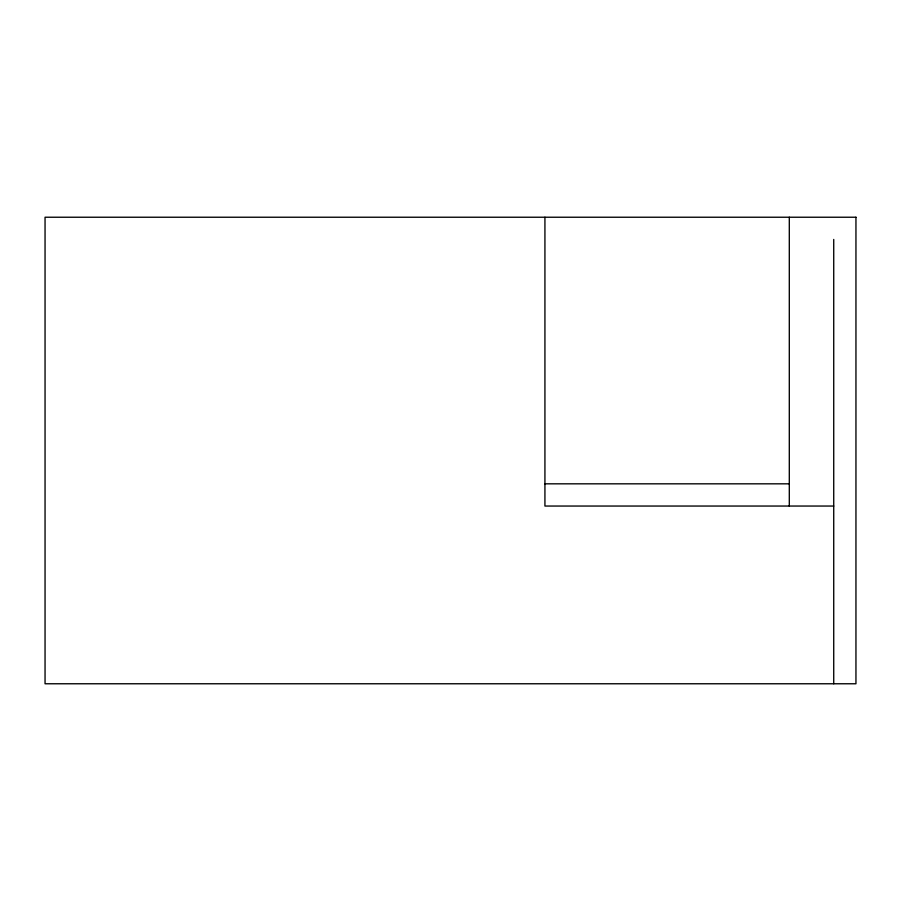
<?xml version="1.0" encoding="UTF-8"?>
<svg xmlns="http://www.w3.org/2000/svg" width="901" height="901" viewBox="0 0 901 901"><rect width="100%" height="100%" fill="white"/><g stroke="black" fill="none" stroke-linecap="round" stroke-linejoin="round"><path stroke-width="1.35" d="M544.925 483.826L789.299 483.826M833.729 506.047L544.925 506.047L544.925 217.231M833.729 239.441L833.729 683.769M789.299 217.231L789.299 506.047M855.95 217.231L45.05 217.231L45.05 683.769L855.95 683.769L855.95 217.231"/></g></svg>
